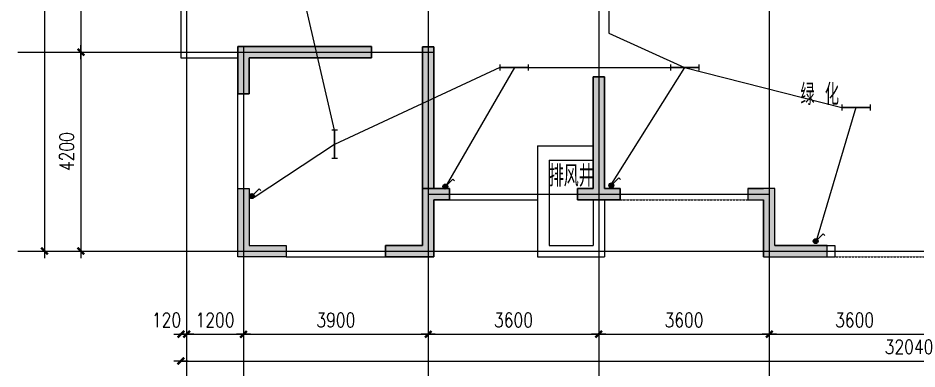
# Model space of a CAD drawing. Extents: x -170759 to 304867, y -311201 to 112352.
# Drawn here: x -84707 to -65730, y -205971 to -198553 of the extents above; entities that cross this region are included whole.
import ezdxf

# ---------------------------------------------------------------- set-up
doc = ezdxf.new("R2010")
doc.units = 0
for name, pattern in [('ACAD_ISO04W100', [30.5, 24, -3, 0.5, -3]), ('DASH', [0.35, 0.25, -0.1]), ('DOTE', [2.42, 2, -0.2, 0.02, -0.2])]:
    doc.linetypes.add(name, pattern=pattern)
doc.layers.get('0').update_dxf_attribs({"linetype": 'CONTINUOUS'})
doc.layers.get('DEFPOINTS').update_dxf_attribs({"linetype": 'CONTINUOUS'})
for name, color, linetype in [('AXIS', 3, 'CONTINUOUS'), ('DOOR', 2, 'CONTINUOUS'), ('DOTE', 251, 'CONTINUOUS'), ('EQUIP', 3, 'CONTINUOUS'), ('TEX', 7, 'CONTINUOUS'), ('TXT', 3, 'CONTINUOUS'), ('WALL', 7, 'CONTINUOUS'), ('WIRE', 1, 'CONTINUOUS'), ('ZXX', 2, 'ACAD_ISO04W100')]:
    doc.layers.add(name, color=color, linetype=linetype)
doc.styles.add('DIM_FONT', font='SIMPLEX.shx', dxfattribs={"width": 0.8})
doc.styles.add('HZTXT', font='txt.shx', dxfattribs={"width": 0.8, "bigfont": 'hztxt.shx'})
doc.styles.add('HZXXX', font='romans', dxfattribs={"width": 0.7, "bigfont": 'hzs'})
doc.dimstyles.new('AXIS', dxfattribs={"dimtxt": 300, "dimasz": 1, "dimexe": 250, "dimexo": 300, "dimgap": 150, "dimtad": 1, "dimdec": 0, "dimdsep": 46, "dimtxsty": 'DIM_FONT', "dimblk": '_DIMX', "dimblk1": '_DIMX', "dimblk2": '_DIMX', "dimcen": 2.5, "dimse1": 1, "dimse2": 1, "dimclrd": 3, "dimclre": 3, "dimclrt": 7, "dimadec": 0, "dimazin": 0, "dimtfac": 1, "dimtdec": 0, "dimtix": 1, "dimtmove": 2, "dimatfit": 3, "dimldrblk": '_DIMX', "dimfxl": 0, "dimtolj": 1, "dimtzin": 0, "dimarcsym": 0})

# ---------------------------------------------------------------- blocks, each defined once
blk = doc.blocks.new('_DIMX')
blk.add_line((-150, 0), (150, 0))
at = {"const_width": 50}
blk.add_lwpolyline([(-70, -70), (70, 70)], dxfattribs=at)
blk = doc.blocks.new('*D620')
at = {"layer": 'AXIS', "color": 3, "lineweight": -2}
blk.add_line((-84145, -189078), (-84145, -203476), dxfattribs=at)
at = {"layer": 'DEFPOINTS', "color": 0}
for p in [(-82431, -189077), (-84145, -203477), (-82431, -203477)]:
    blk.add_point(p, dxfattribs=at)
at = {"layer": 'AXIS', "color": 3, "lineweight": -2}
for p, rotation in [((-84145, -189077), 90), ((-84145, -203477), 270)]:
    blk.add_blockref('_DIMX', p, dxfattribs=dict(at, rotation=rotation))
at = {"layer": 'AXIS', "color": 7, "insert": (-84445, -196939), "char_height": 300, "attachment_point": 5, "rotation": 90, "style": 'DIM_FONT'}
blk.add_mtext('\\A1;14400', dxfattribs=at)
blk = doc.blocks.new('*D623')
at = {"layer": 'AXIS', "color": 3, "lineweight": -2}
blk.add_line((-83379, -195978), (-83379, -199276), dxfattribs=at)
at = {"layer": 'DEFPOINTS', "color": 0}
for p in [(-81513, -195977), (-83379, -199277), (-81513, -199277)]:
    blk.add_point(p, dxfattribs=at)
at = {"layer": 'AXIS', "color": 3, "lineweight": -2}
for p, rotation in [((-83379, -195977), 90), ((-83379, -199277), 270)]:
    blk.add_blockref('_DIMX', p, dxfattribs=dict(at, rotation=rotation))
at = {"layer": 'AXIS', "color": 7, "insert": (-83679, -197627), "char_height": 300, "attachment_point": 5, "rotation": 90, "style": 'DIM_FONT'}
blk.add_mtext('\\A1;3300', dxfattribs=at)
blk = doc.blocks.new('*D624')
at = {"layer": 'AXIS', "color": 3, "lineweight": -2}
for p, q in [((-81269, -205234), (-81270, -205234)), ((-81148, -205234), (-81268, -205234)), ((-81147, -205234), (-81146, -205234))]:
    blk.add_line(p, q, dxfattribs=at)
at = {"layer": 'DEFPOINTS', "color": 0}
for p in [(-81268, -204507), (-81148, -204507), (-81268, -205234)]:
    blk.add_point(p, dxfattribs=at)
at = {"layer": 'AXIS', "color": 3, "lineweight": -2}
blk.add_blockref('_DIMX', (-81268, -205234), dxfattribs=at)
at = {"layer": 'AXIS', "color": 3, "lineweight": -2, "rotation": 180}
blk.add_blockref('_DIMX', (-81148, -205234), dxfattribs=at)
at = {"layer": 'AXIS', "color": 7, "insert": (-81572, -204934), "char_height": 300, "attachment_point": 5, "style": 'DIM_FONT'}
blk.add_mtext('\\A1;120', dxfattribs=at)
blk = doc.blocks.new('*D625')
at = {"layer": 'AXIS', "color": 3, "lineweight": -2}
blk.add_line((-83379, -199278), (-83379, -203476), dxfattribs=at)
at = {"layer": 'DEFPOINTS', "color": 0}
for p in [(-81513, -199277), (-83379, -203477), (-81513, -203477)]:
    blk.add_point(p, dxfattribs=at)
at = {"layer": 'AXIS', "color": 3, "lineweight": -2}
for p, rotation in [((-83379, -199277), 90), ((-83379, -203477), 270)]:
    blk.add_blockref('_DIMX', p, dxfattribs=dict(at, rotation=rotation))
at = {"layer": 'AXIS', "color": 7, "insert": (-83679, -201377), "char_height": 300, "attachment_point": 5, "rotation": 90, "style": 'DIM_FONT'}
blk.add_mtext('\\A1;4200', dxfattribs=at)
blk = doc.blocks.new('_LINKPT1')
blk.add_line((0, 0), (0, 0))
blk = doc.blocks.new('M_X2')
for p, q in [((0.147, 0.356), (0.625, 0.833)), ((0.625, 0.833), (0.766, 0.692))]:
    blk.add_line(p, q)
blk.add_circle((0, 0.208), 0.208)
for points in [[(-0.18, 0.313), (0.18, 0.313), (-0.208, 0.208), (0.208, 0.208)], [(-0.18, 0.104), (0.18, 0.104), (-0.208, 0.208), (0.208, 0.208)], [(-0.104, 0.389), (0.104, 0.389), (-0.18, 0.313), (0.18, 0.313)], [(-0.104, 0.028), (0.104, 0.028), (-0.18, 0.104), (0.18, 0.104)], [(0, 0.417), (0, 0.417), (-0.104, 0.389), (0.104, 0.389)], [(0, 0), (0, 0), (-0.104, 0.028), (0.104, 0.028)]]:
    blk.add_solid(points)
for p in [(-0.208, 0.208), (0, 0.417), (0.208, 0.208), (0, 0)]:
    blk.add_blockref('_LINKPT1', p)
at = {"width": 0.8, "flags": 9}
blk.add_attdef('A', (0, 0), '', height=0.00002, dxfattribs=at)
blk = doc.blocks.new('M_Y4YTM')
for p, q in [((-1.2, 0.25), (-1.2, -0.25)), ((-1.2, 0), (1.2, 0)), ((1.2, 0.25), (1.2, -0.25))]:
    blk.add_line(p, q)
at = {"const_width": 0.14}
blk.add_lwpolyline([(-1.2, 0), (1.2, 0)], dxfattribs=at)
at = {"xscale": 0.002, "yscale": 0.002, "zscale": 0.002}
for p in [(-1.2, 0), (0, 0), (1.2, 0)]:
    blk.add_blockref('_LINKPT1', p, dxfattribs=at)
at = {"width": 0.8, "flags": 9}
blk.add_attdef('A', (0, 0), '', height=0.00002, dxfattribs=at)

msp = doc.modelspace()

# ---------------------------------------------------------------- hatches: boundary and pattern name
at = {"layer": 'ZXX'}
h = msp.add_hatch(color=256, dxfattribs=at)
h.paths.add_polyline_path([(-77247.73424, -199277.41643), (-77247.73424, -199157.41643), (-79947.73424, -199157.41643), (-79947.73424, -199277.41643)])
h.paths.add_polyline_path([(-79947.73424, -199277.41643), (-79947.73424, -200157.41643), (-79827.73424, -200157.41643), (-79827.73424, -199397.41643), (-77247.73424, -199397.41643), (-77247.73424, -199277.41643)])
h.paths.add_polyline_path([(-79947.73424, -199277.41643), (-80067.73424, -199277.41643), (-80067.73424, -200157.41643), (-79947.73424, -200157.41643)])
h.paths.add_polyline_path([(-79947.73424, -199157.41643), (-80067.73424, -199157.41643), (-80067.73424, -199277.41643), (-79947.73424, -199277.41643)])
msp.add_hatch(color=256, dxfattribs=at).paths.add_polyline_path([(-75927.73424, -199165.59514), (-76167.73424, -199165.59514), (-76167.73424, -202158.99841), (-75927.73424, -202158.33232)])
h = msp.add_hatch(color=256, dxfattribs=at)
h.paths.add_polyline_path([(-72447.73424, -199797.41643), (-72567.73424, -199797.41643), (-72567.73424, -202157.41643), (-72897.73424, -202157.41643), (-72897.73424, -202277.41643), (-72447.73424, -202277.41643)])
h.paths.add_polyline_path([(-72327.73424, -199797.41643), (-72447.73424, -199797.41643), (-72447.73424, -202277.41643), (-71997.73424, -202277.41643), (-71997.73424, -202157.41643), (-72327.73424, -202157.41643)])
h.paths.add_polyline_path([(-71997.73424, -202277.41643), (-72447.73424, -202277.41643), (-72447.73424, -202397.41643), (-71997.73424, -202397.41643)])
h.paths.add_polyline_path([(-72447.73424, -202277.41643), (-72897.73424, -202277.41643), (-72897.73424, -202397.41643), (-72447.73424, -202397.41643)])
h = msp.add_hatch(color=256, dxfattribs=at)
h.paths.add_polyline_path([(-79827.73424, -202157.41643), (-79947.73424, -202157.41643), (-79947.73424, -203477.41643), (-79047.73424, -203477.41643), (-79047.73424, -203357.41643), (-79827.73424, -203357.41643)])
h.paths.add_polyline_path([(-79947.73424, -202157.41643), (-80067.73424, -202157.41643), (-80067.73424, -203477.41643), (-79947.73424, -203477.41643)])
h.paths.add_polyline_path([(-79047.73424, -203477.41643), (-79947.73424, -203477.41643), (-79947.73424, -203597.41643), (-79047.73424, -203597.41643)])
h.paths.add_polyline_path([(-79947.73424, -203477.41643), (-80067.73424, -203477.41643), (-80067.73424, -203597.41643), (-79947.73424, -203597.41643)])
h = msp.add_hatch(color=256, dxfattribs=at)
h.paths.add_polyline_path([(-76047.73424, -202277.41643), (-76047.73424, -203477.41643), (-75927.73424, -203477.41643), (-75927.73424, -202397.41643), (-75597.73424, -202397.41643), (-75597.73424, -202277.41643)])
h.paths.add_polyline_path([(-76047.73424, -202158.66536), (-76047.73424, -202277.41643), (-75597.73424, -202277.41643), (-75597.73424, -202157.41643)])
h.paths.add_polyline_path([(-76167.73424, -203357.41643), (-76947.73424, -203357.41643), (-76947.73424, -203477.41643), (-76047.73424, -203477.41643), (-76047.73424, -202158.66536), (-76167.73424, -202158.99841)])
h.paths.add_polyline_path([(-76047.73424, -203597.41643), (-75927.73424, -203597.41643), (-75927.73424, -203477.41643), (-75947.73424, -203477.41643), (-76047.73424, -203477.41643)])
h.paths.add_polyline_path([(-76047.73424, -203597.41643), (-76047.73424, -203477.41643), (-76947.73424, -203477.41643), (-76947.73424, -203597.41643)])
h = msp.add_hatch(color=256, dxfattribs=at)
h.paths.add_polyline_path([(-68847.73424, -202157.41643), (-69297.73424, -202157.41643), (-69297.73424, -202277.41643), (-68847.73424, -202277.41643)])
h.paths.add_polyline_path([(-68847.73424, -202277.41643), (-69297.73424, -202277.41643), (-69297.73424, -202397.41643), (-68967.73424, -202397.41643), (-68967.73424, -203477.41643), (-68847.73424, -203477.41643)])
h.paths.add_polyline_path([(-68727.73424, -202157.41643), (-68847.73424, -202157.41643), (-68847.73424, -203477.41643), (-67627.73424, -203477.41643), (-67627.73424, -203357.41643), (-68727.73424, -203357.41643)])
h.paths.add_polyline_path([(-67627.73424, -203477.41643), (-68847.73424, -203477.41643), (-68847.73424, -203597.41643), (-67627.73424, -203597.41643)])
h.paths.add_polyline_path([(-68847.73424, -203477.41643), (-68967.73424, -203477.41643), (-68967.73424, -203597.41643), (-68847.73424, -203597.41643)])

# ---------------------------------------------------------------- linework, layer by layer
at = {"layer": 'DOOR'}
for p, q in [((-81267.73424, -198077.41643), (-81267.73424, -199397.41643)), ((-80067.73424, -203597.41643), (-80067.73424, -199157.41643)), ((-81267.73424, -199397.41643), (-80067.73424, -199397.41643)), ((-73737.73424, -201257.41643), (-72567.73424, -201257.41643)), ((-73737.73424, -201257.41643), (-73737.73424, -203597.41643)), ((-73497.73424, -201557.41643), (-73497.73424, -203357.41643)), ((-73497.73424, -201557.41643), (-72567.73424, -201557.41643)), ((-75597.73424, -202397.41643), (-73737.73424, -202397.41643)), ((-72567.73424, -202397.41643), (-72567.73424, -203357.41643)), ((-72327.73424, -202397.41643), (-72327.73424, -203597.41643)), ((-73497.73424, -203357.41643), (-72567.73424, -203357.41643)), ((-79047.73424, -203597.41643), (-76947.73424, -203597.41643)), ((-73737.73424, -203597.41643), (-72327.73424, -203597.41643))]:
    msp.add_line(p, q, dxfattribs=at)
at = {"layer": 'DOOR', "linetype": 'DASH'}
for p, q in [((-71997.73424, -202397.41643), (-69297.73424, -202397.41643)), ((-67467.73424, -203597.41643), (-65367.73424, -203597.41643))]:
    msp.add_line(p, q, dxfattribs=at)
at = {"layer": 'DOTE', "linetype": 'DOTE', "ltscale": 0.5}
for p, q in [((-81147.73424, -186636.33343), (-81147.73424, -206140.13537)), ((-68847.73424, -193277.41643), (-68847.73424, -206265.59626)), ((-72447.73424, -194957.41643), (-72447.73424, -206265.59626)), ((-76047.73424, -197477.41643), (-76047.73424, -206265.59626)), ((-79947.73424, -199157.41643), (-79947.73424, -206265.59626)), ((-84707.27924, -199277.41643), (-75927.73424, -199277.41643)), ((-81147.73424, -199277.41643), (-75927.73424, -199277.41643)), ((-76047.73424, -202277.41643), (-68847.73424, -202277.41643)), ((-84707.27924, -203477.41643), (-65247.73424, -203477.41643))]:
    msp.add_line(p, q, dxfattribs=at)
at = {"layer": 'WALL'}
for p, q in [((-72567.73424, -199797.41643), (-72327.73424, -199797.41643)), ((-72567.73424, -199797.41643), (-72567.73424, -200277.41643)), ((-72327.73424, -199797.41643), (-72327.73424, -202157.41643)), ((-72567.73424, -201477.41643), (-72567.73424, -202157.41643)), ((-72327.73424, -201477.41643), (-72327.73424, -202157.41643)), ((-72897.73424, -202157.41643), (-72897.73424, -202397.41643)), ((-72897.73424, -202157.41643), (-72567.73424, -202157.41643)), ((-72327.73424, -202157.41643), (-71997.73424, -202157.41643)), ((-71997.73424, -202157.41643), (-71997.73424, -202397.41643)), ((-69297.73424, -202157.41643), (-68967.73424, -202157.41643)), ((-69297.73424, -202157.41643), (-69297.73424, -202397.41643)), ((-72897.73424, -202397.41643), (-71997.73424, -202397.41643)), ((-69297.73424, -202397.41643), (-68967.73424, -202397.41643)), ((-68967.73424, -203597.41643), (-68967.73424, -202397.41643)), ((-68727.73424, -203357.41643), (-67467.73424, -203357.41643)), ((-67467.73424, -203357.41643), (-67467.73424, -203597.41643)), ((-67467.73424, -203377.41643), (-67467.73424, -203597.41643)), ((-68967.73424, -203597.41643), (-67467.73424, -203597.41643))]:
    msp.add_line(p, q, dxfattribs=at)
for points in [[(-79827.73424, -200157.41643), (-79827.73424, -199397.41643), (-77247.73424, -199397.41643), (-77247.73424, -199157.41643), (-80067.73424, -199157.41643), (-80067.73424, -200157.41643)], [(-76167.73424, -199165.59514), (-76167.73424, -203357.41643), (-76947.73424, -203357.41643), (-76947.73424, -203597.41643), (-75927.73424, -203597.41643), (-75927.73424, -202397.41643), (-75597.73424, -202397.41643), (-75598.40033, -202157.41828), (-75927.73424, -202157.41643), (-75927.73424, -199165.59514)], [(-72567.73424, -199797.41643), (-72567.73424, -202157.41643), (-72897.73424, -202157.41643), (-72897.73424, -202397.41643), (-71997.73424, -202397.41643), (-71997.73424, -202157.41643), (-72327.73424, -202157.41643), (-72327.73424, -199797.41643)], [(-79827.73424, -202157.41643), (-79827.73424, -203357.41643), (-79047.73424, -203357.41643), (-79047.73424, -203597.41643), (-80067.73424, -203597.41643), (-80067.73424, -202157.41643)]]:
    msp.add_lwpolyline(points, close=True, dxfattribs=at)
at = {"layer": 'WIRE'}
for p, q in [((-72233.12651, -196207.46868), (-72233.12651, -198871.02022)), ((-78023.13374, -200923.45161), (-78721.46903, -197924.4406)), ((-72233.12651, -198871.02022), (-70635.39278, -199600.39886)), ((-74536.04277, -199600.39886), (-78023.13374, -201223.45161)), ((-74226.8137, -199600.39886), (-75699.5644, -202142.19768)), ((-73936.04277, -199600.39886), (-70935.39278, -199600.39886)), ((-70635.39278, -199600.39886), (-72222.28123, -202123.16202)), ((-70635.39278, -199600.39886), (-67320.26456, -200444.19599)), ((-67020.26456, -200444.19599), (-67844.88859, -203222.43369)), ((-78023.13374, -201223.45161), (-79724.38497, -202343.46074))]:
    msp.add_line(p, q, dxfattribs=at)
at = {"layer": 'ZXX'}
for points in [[(-79827.73424, -200157.41643), (-80067.73424, -200157.41643), (-80067.73424, -199157.41643), (-77247.73424, -199157.41643), (-77247.73424, -199397.41643), (-79827.73424, -199397.41643), (-79827.73424, -200157.41643)], [(-76167.73424, -202158.99841), (-76167.73424, -199165.59514), (-75927.73424, -199165.59514), (-75927.73424, -202158.99841), (-76167.73424, -202158.99841)], [(-72897.73424, -202397.41643), (-72897.73424, -202157.41643), (-72567.73424, -202157.41643), (-72567.73424, -199797.41643), (-72327.73424, -199797.41643), (-72327.73424, -202157.41643), (-71997.73424, -202157.41643), (-71997.73424, -202397.41643), (-72897.73424, -202397.41643)], [(-80067.73424, -202157.41643), (-79827.73424, -202157.41643), (-79827.73424, -203357.41643), (-79047.73424, -203357.41643), (-79047.73424, -203597.41643), (-80067.73424, -203597.41643), (-80067.73424, -202157.41643)], [(-76947.73424, -203597.41643), (-76947.73424, -203357.41643), (-76167.73424, -203357.41643), (-76167.73424, -202158.99841), (-75597.73424, -202157.41643), (-75597.73424, -202397.41643), (-75927.73424, -202397.41643), (-75927.73424, -203597.41643), (-76947.73424, -203597.41643)], [(-67627.73424, -203597.41643), (-67627.73424, -203357.41643), (-68727.73424, -203357.41643), (-68727.73424, -202157.41643), (-69297.73424, -202157.41643), (-69297.73424, -202397.41643), (-68967.73424, -202397.41643), (-68967.73424, -203597.41643), (-67627.73424, -203597.41643)]]:
    msp.add_lwpolyline(points, dxfattribs=at)

# ---------------------------------------------------------------- block references
at = {"layer": 'EQUIP', "xscale": 250, "yscale": 250, "zscale": 250}
for name, p in [('M_Y4YTM', (-74236.04277, -199600.39886)), ('M_Y4YTM', (-70635.39278, -199600.39886)), ('M_Y4YTM', (-67020.26456, -200444.19599)), ('M_X2', (-75686.54356, -202168.23935)), ('M_X2', (-72181.89975, -202142.35144)), ('M_X2', (-79769.49046, -202369.50241)), ('M_X2', (-67868.52476, -203320.92828))]:
    msp.add_blockref(name, p, dxfattribs=at)
at = {"layer": 'EQUIP', "xscale": 250, "yscale": 250, "zscale": 250, "rotation": 270}
msp.add_blockref('M_Y4YTM', (-78023.13374, -201223.45161), dxfattribs=at)

# ---------------------------------------------------------------- texts
at = {"layer": 'TEX', "color": 3, "style": 'HZXXX', "text_generation_flag": 6, "width": 0.7}
msp.add_text('绿 化', height=450, rotation=180, dxfattribs=at).set_placement((-68190.48159, -200395.53149))
at = {"layer": 'TXT', "color": 3, "linetype": 'Continuous', "style": 'HZTXT', "width": 0.7}
msp.add_text('排风井', height=450, dxfattribs=at).set_placement((-73501.91475, -202115.85157, 0))

# ---------------------------------------------------------------- dimensions: what is measured, and where the dimension line sits
at = {"layer": 'AXIS'}
dim = msp.add_linear_dim(base=(-84145.07648, -203477.41643), p1=(-82430.63894, -189077.41643), p2=(-82430.63894, -203477.41643), angle=270, dimstyle='AXIS', dxfattribs=at)
dim.commit()
dim.dimension.update_dxf_attribs({"geometry": '*D620', "text_midpoint": (-84445.07648, -196938.63101), "dimtype": 160})
for base, p1, p2, picture, middle in [((-83379.45812, -199277.41643), (-81512.96771, -195977.41643), (-81512.96771, -199277.41643), '*D623', (-83679.45812, -197627.41643)), ((-83379.45812, -203477.41643), (-81512.96771, -199277.41643), (-81512.96771, -203477.41643), '*D625', (-83679.45812, -201377.41643))]:
    dim = msp.add_linear_dim(base=base, p1=p1, p2=p2, angle=270, dimstyle='AXIS', override={"dimse1": 1}, dxfattribs=at)
    dim.commit()
    dim.dimension.update_dxf_attribs({"geometry": picture, "text_midpoint": middle})
msp.add_linear_dim(base=(-49227.73424, -205802.27335), p1=(-81267.73424, -203489.553), p2=(-49227.73424, -203489.553), location=(-65898.22187, -205502.27335), dimstyle='AXIS', dxfattribs=at).render()
msp.add_linear_dim(base=(-79947.73424, -205235.40763), p1=(-81147.73424, -203698.91673), p2=(-79947.73424, -203746.34786), dimstyle='AXIS', dxfattribs=at).render()
for base, p1, p2 in [((-76047.73424, -205235.40763), (-79947.73424, -203746.34786), (-76047.73424, -203746.34786)), ((-72447.73424, -205235.40763), (-76047.73424, -203746.34786), (-72447.73424, -203746.34786)), ((-68847.73424, -205235.40763), (-72447.73424, -203746.34786), (-68847.73424, -203746.34786)), ((-65247.73424, -205235.40763), (-68847.73424, -203746.34786), (-65247.73424, -203746.34786))]:
    msp.add_linear_dim(base=base, p1=p1, p2=p2, dimstyle='AXIS', override={"dimse1": 1}, dxfattribs=at).render()
dim = msp.add_linear_dim(base=(-81267.73424, -205234.06461), p1=(-81147.73424, -204507.04656), p2=(-81267.73424, -204507.04656), dimstyle='AXIS', dxfattribs=at)
dim.commit()
dim.dimension.update_dxf_attribs({"geometry": '*D624', "text_midpoint": (-81571.78068, -204934.06461), "dimtype": 160})

doc.saveas('drawing.dxf')
